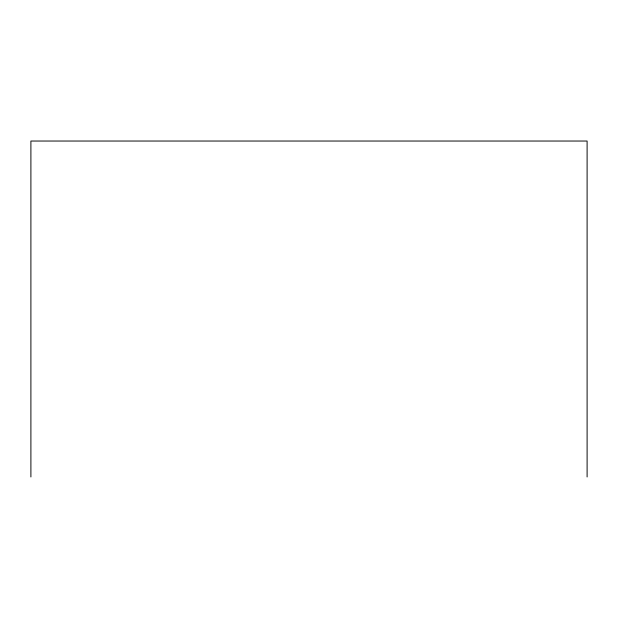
<?xml version="1.0" encoding="UTF-8"?>
<svg xmlns="http://www.w3.org/2000/svg" width="618" height="618" viewBox="0 0 618 618"><rect width="100%" height="100%" fill="white"/><g stroke="black" fill="none" stroke-linecap="round" stroke-linejoin="round"><path stroke-width="0.93" d="M587.1 476.965L587.1 141.035L30.9 141.035L30.9 476.965"/></g></svg>
